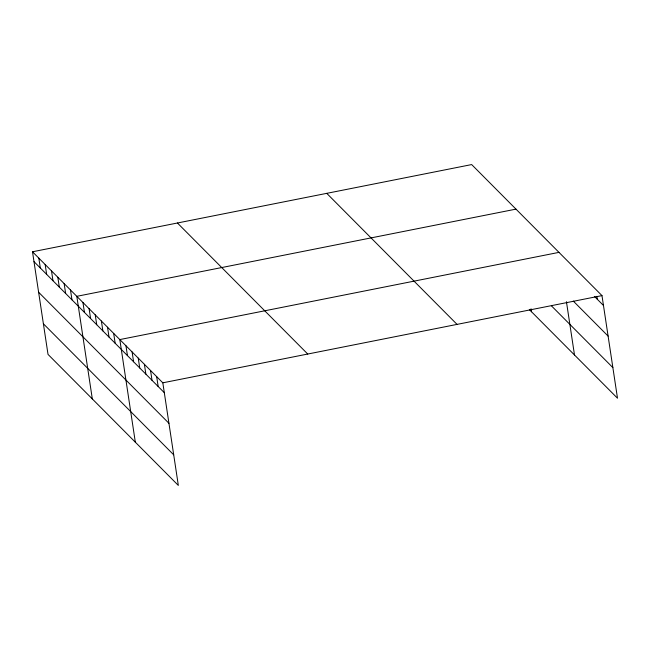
<?xml version="1.0" encoding="UTF-8"?>
<svg xmlns="http://www.w3.org/2000/svg" width="650" height="650" viewBox="0 0 650 650"><rect width="100%" height="100%" fill="white"/><g stroke="black" fill="none" stroke-linecap="round" stroke-linejoin="round"><path stroke-width="0.97" d="M32.5 251.778L162.817 382.817L178.336 485.428L48.019 354.388L32.5 251.778L471.664 164.572L601.981 295.612L617.5 398.223L529.376 309.619M515.97 209.129L76.806 296.327L92.324 398.938M558.976 252.371L119.811 339.576L135.33 442.187M162.817 382.817L601.981 295.612M594.596 296.554L603.476 305.476M573.292 301.08L608.099 336.082M551.436 305.841L612.869 367.616M326.739 193.351L457.056 324.391M177.426 222.999L307.743 354.039M33.995 261.641L164.312 392.681M38.618 292.248L168.943 423.288M43.387 323.781L173.704 454.821M596.879 296.343L597.334 299.301M566.434 301.706L574.494 354.981M531.042 308.774L531.489 311.74M156.674 376.642L158.169 386.506M150.532 370.459L152.027 380.323M144.389 364.284L145.876 374.148M138.247 358.109L139.734 367.973M132.104 351.926L133.591 361.79M125.954 345.751L127.449 355.615M113.669 333.393L115.164 343.257M107.526 327.218L109.021 337.082M101.384 321.043L102.871 330.907M95.241 314.86L96.728 324.732M89.099 308.685L90.586 318.549M82.948 302.51L84.443 312.374M70.476 289.965L71.971 299.829M64.147 283.603L65.642 293.467M57.817 277.233L59.312 287.105M51.488 270.871L52.983 280.735M45.159 264.509L46.654 274.373M38.829 258.139L40.324 268.011"/></g></svg>
